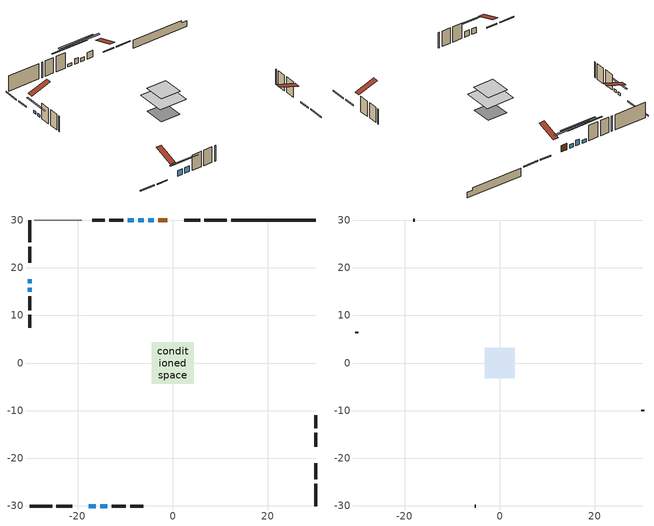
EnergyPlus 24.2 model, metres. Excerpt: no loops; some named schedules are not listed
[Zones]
conditioned space
 floor adiabatic (AdiabaticFloorConstruction): -4.38,-4.38 -4.38,4.38 4.38,4.38 4.38,-4.38 z3.03
 floor foundation (Slab1 construction): -3.08,-3.08 -3.08,3.08 3.08,3.08 3.08,-3.08 z-1.89
 wall outside (RimJoist1 construction): 11.34,30.05 6.66,30.05 / -30.05,-30.05 -25.36,-30.05 / -30.05,30.05 -30.05,25.36 / 30.05,-30.05 30.05,-25.36 z0.59:0.89
 wall outside (RimJoist2 construction): 5.73,30.05 2.39,30.05 / -24.44,-30.05 -21.1,-30.05 / -30.05,24.44 -30.05,21.1 / 30.05,-24.44 30.05,-21.1 z0.59:0.89
 wall outside (AdiabaticWallConstruction 1): -1.11,30.05 -3.06,30.05 z0.59:2.62
 wall outside (AdiabaticWallConstruction): -3.99,30.05 -5.15,30.05 z0.59:1.75; -30.05,17.6 -30.05,16.75 / -30.05,15.82 -30.05,14.96 z0.59:1.44; -17.6,-30.05 -16.14,-30.05 / -15.21,-30.05 -13.74,-30.05 z0.59:2.33; -6.08,30.05 -7.24,30.05 z0.59:2.3; -8.16,30.05 -9.43,30.05 z0.59:1.51
 wall outside (Wall1 construction): -10.36,30.05 -13.33,30.05 / -12.82,-30.05 -9.85,-30.05 / -30.05,14.04 -30.05,11.07 / 30.05,-17.6 30.05,-14.63 z0.59:5.47
 wall outside (Wall2 construction): -14.25,30.05 -16.94,30.05 / -8.92,-30.05 -6.23,-30.05 / -30.05,10.14 -30.05,7.45 / 30.05,-13.71 30.05,-11.02 z0.59:5.47
 wall foundation (FoundationWall1 construction): 12.27,30.05,-1.89 12.27,30.05,0.59 28.27,30.05,0.59 28.27,30.05,-0.06 30.05,30.05,-0.06 30.05,30.05,-1.89
 wall adiabatic (Wall4 construction): -19.08,30.05 -29.12,30.05 z0.59:5.47
 window (WindowConstruction): -3.99,30.05 -5.15,30.05 z0.59:1.75
 window (WindowConstruction 1): -30.05,17.6 -30.05,16.75 z0.59:1.44
 window (WindowConstruction 2): -17.6,-30.05 -16.14,-30.05 z0.59:2.33
 window (WindowConstruction 3): -6.08,30.05 -7.24,30.05 z0.59:2.3
 window (WindowConstruction 4): -30.05,15.82 -30.05,14.96 z0.59:1.44
 window (WindowConstruction 5): -15.21,-30.05 -13.75,-30.05 z0.59:2.33
 window (WindowConstruction 6): -8.17,30.05 -9.43,30.05 z0.59:1.5
 door (Door): -1.11,30.05 -3.06,30.05 z0.59:2.62
 ceiling adiabatic (AdiabaticFloorConstruction): 4.38,-4.38 4.38,4.38 -4.38,4.38 -4.38,-4.38 z3.03
attic - vented
 floor to conditioned space (Floor1 construction Reversed): -3.2,-3.2 -3.2,3.2 3.2,3.2 3.2,-3.2 z5.47
 wall outside (Wall3 construction): -17.87,30.05 -18.15,30.05 / -5.3,-30.05 -5.03,-30.05 / -30.05,6.52 -30.05,6.25 / 30.05,-10.09 30.05,-9.81 z0.59:5.47
 roof outside (Roof1 construction): -0.18,30.05,5.47 -0.18,23.82,7.54 1.46,23.82,7.54 1.46,30.05,5.47; -18.53,-30.05,5.47 -18.53,-23.82,7.54 -20.17,-23.82,7.54 -20.17,-30.05,5.47; -30.05,18.53,5.47 -23.82,18.53,7.54 -23.82,20.17,7.54 -30.05,20.17,5.47; 30.05,-18.53,5.47 23.82,-18.53,7.54 23.82,-20.17,7.54 30.05,-20.17,5.47
shading: -10.32,30.05 1.18,30.05 1.18,30.46 -10.32,30.46 z6.92; -30.05,14.05 -30.05,20.3 -30.46,20.3 -30.46,14.05 z4.14; -13.44,-30.05 -20.3,-30.05 -20.3,-30.46 -13.44,-30.46 z5.03; -12.41,30.05 -0.91,30.05 -0.91,30.46 -12.41,30.46 z7.47; -30.05,12.26 -30.05,18.52 -30.46,18.52 -30.46,12.26 z4.14; -11.04,-30.05 -17.91,-30.05 -17.91,-30.46 -11.04,-30.46 z5.03; -14.6,30.05 -3,30.05 -3,30.46 -14.6,30.46 z6.67
[Building]
Building 1: Terrain=Suburbs
[Site:Location]
Mont Joli AP_QC: Latitude {deg}=48.61; Longitude {deg}=-68.21; Time Zone {hr}=-5; Elevation {m}=52; Keep Site Location Information=Yes
[Site:GroundTemperature:Shallow]
-0.843868, -3.04892, -3.2255, -2.1791, 2.02165, 6.20283, 9.82768, 12.1239, 12.319, 10.4514, 6.91898, 2.86606
[Site:WaterMainsTemperature]
Calculation Method=Schedule; Temperature Schedule=mains temperature schedule
[Material] Roughness=Rough; Thermal Absorptance=0.9
Name | Thickness {m} | Conductivity {W/m-K} | Density {kg/m3} | Specific Heat {J/kg-K} | Solar Absorptance | Visible Absorptance
asphalt or fiberglass shingles | 0.00635 | 0.162714 | 1121.4 | 1465.45 | 0.4 | 0.4
ceiling loosefill ins | 0.0846667 | 0.0480833 | 16.02 | 1046.75 | 0.7 | 0.7
ceiling stud and cavity | 0.1397 | 0.0880546 | 65.682 | 1177.47 | 0.7 | 0.7
concrete 4.0 in. | 0.1016 | 1.803125 | 2242.8 | 837.4 | 0.7 | 0.7
concrete 8.0 in. | 0.2032 | 1.803125 | 2242.8 | 837.4 | 0.7 | 0.7
door material | 0.04445 | 0.0451087 | 512.64 | 1214.23 | 0.7 | 0.7
exterior vertical ins | 0.00184612 | 0.029427 | 32.04 | 1214.23 | 0.7 | 0.7
floor covering | 0.0127 | 0.0433444 | 54.468 | 1339.84 | 0.6 | 0.6
floor rigid ins; wall rigid ins | 0.512978 | 0.029427 | 32.04 | 1214.23 | 0.7 | 0.7
floor stud and cavity | 0.1397 | 1.75129 | 37.0049 | 1207.88 | 0.7 | 0.7
furniture material conditioned space 1 | 0.1524 | 0.115458 | 640.8 | 1214.23 | 0.6 | 0.6
gypsum board | 0.0127 | 0.160291 | 801 | 837.4 | 0.6 | 0.6
gypsum board 1 | 0.0127 | 0.160291 | 801 | 837.4 | 0.7 | 0.7
osb sheathing 0.5 in. | 0.0127 | 0.115458 | 512.64 | 1214.23 | 0.7 | 0.7
osb sheathing 0.5 in. 1 | 0.0127 | 0.115458 | 512.64 | 1214.23 | 0.4 | 0.4
osb sheathing 0.75 in. | 0.01905 | 0.115458 | 512.64 | 1214.23 | 0.7 | 0.7
osb sheathing 2.0 in. | 0.0508 | 0.115458 | 512.64 | 1214.23 | 0.7 | 0.7
rim joist rigid ins | 0.051816 | 0.029427 | 32.04 | 1214.23 | 0.7 | 0.7
rim joist stud and cavity | 0.0508 | 0.177588 | 50.32683 | 1063.81 | 0.6 | 0.6
rim joist stud and cavity 1 | 0.0508 | 0.0342808 | 125.044 | 1163.47 | 0.6 | 0.6
wall stud and cavity | 0.1397 | 0.0825581 | 139.0536 | 1170.24 | 0.7 | 0.7
wall stud and cavity 1 | 0.1397 | 0.0733934 | 139.0536 | 1170.24 | 0.7 | 0.7
wall stud and cavity 2 | 0.0889 | 6.9971 | 50.32683 | 1063.81 | 0.6 | 0.6
wall stud and cavity 3 | 0.1397 | 0.075306 | 139.0536 | 1170.24 | 0.7 | 0.7
wall stud and cavity 4 | 0.0889 | 0.380278 | 52.3479 | 1209.89 | 0.7 | 0.7
wall stud and cavity 5 | 0.0889 | 0.391764 | 83.0341 | 1211.67 | 0.7 | 0.7
wood siding | 0.0254 | 0.102417 | 544.68 | 1172.36 | 0.4 | 0.4
wood siding 1 | 0.00254 | 0.102417 | 544.68 | 1172.36 | 0.4 | 0.4
wood siding 2; wood siding 3; wood siding 4 | 0.0254 | 0.102417 | 544.68 | 1172.36 | 0.7 | 0.7
[WindowMaterial:SimpleGlazingSystem]
Name | U-Factor {W/m2-K} | Solar Heat Gain Coefficient
WindowMaterial | 1.94585 | 0.39
WindowMaterial 1 | 2.10086 | 0.36
WindowMaterial 2 | 1.81866 | 0.42
WindowMaterial 3 | 1.8726 | 0.41
WindowMaterial 4 | 1.989 | 0.38
[Construction]
AdiabaticFloorConstruction: floor stud and cavity, floor rigid ins, osb sheathing 0.75 in., floor covering
AdiabaticWallConstruction: wood siding 3, wall rigid ins, wall stud and cavity 4, gypsum board
AdiabaticWallConstruction 1: wood siding 4, wall rigid ins, wall stud and cavity 4, gypsum board
Door: door material
Floor1 construction Reversed: gypsum board, ceiling stud and cavity, ceiling loosefill ins
FoundationWall1 construction: concrete 8.0 in., gypsum board 1
furniture construction conditioned space 1: furniture material conditioned space 1
PartitionWallConstruction: gypsum board, wall stud and cavity 5, gypsum board
RimJoist1 construction: wood siding 2, rim joist stud and cavity
RimJoist2 construction: wood siding 2, rim joist rigid ins, osb sheathing 2.0 in., rim joist stud and cavity 1
Roof1 construction: asphalt or fiberglass shingles
Slab1 construction: concrete 4.0 in.
Wall1 construction: wood siding, osb sheathing 0.5 in., wall stud and cavity, gypsum board
Wall2 construction: wood siding, osb sheathing 0.5 in., wall stud and cavity 1, gypsum board
Wall3 construction: wood siding 1, wall stud and cavity 2
Wall4 construction: osb sheathing 0.5 in. 1, wall stud and cavity 3, gypsum board
WindowConstruction: WindowMaterial
WindowConstruction 1; WindowConstruction 4: WindowMaterial 1
WindowConstruction 2; WindowConstruction 5: WindowMaterial 2
WindowConstruction 3: WindowMaterial 3
WindowConstruction 6: WindowMaterial 4
[Zone] Multiplier=1; Part of Total Floor Area=Yes
Name | Volume {m3}
attic - vented | 13.8213
conditioned space | 300.6
[Space]
Name | Zone | Volume {m3}
attic - vented 1 | attic - vented | 13.8213
conditioned space 1 | conditioned space | 300.6
[ZoneInfiltration:EffectiveLeakageArea]
infil attic - vented 1: Zone or Space=attic - vented 1; Schedule=Always On Discrete; Effective Air Leakage Area {cm2}=1425.04; Stack Coefficient=0.000483633; Wind Coefficient=1.48586e-05
[ZoneMixing]
whole house fan mix: Zone or Space=attic - vented; Schedule=Always On Continuous; Design Flow Rate Calculation Method=Flow/Zone; Design Flow Rate {m3/s}=0; Source Zone or Space=conditioned space
[SurfaceProperty:ExposedFoundationPerimeter]
Slab1: Exposed Perimeter Calculation Method=TotalExposedPerimeter; Total Exposed Perimeter {m}=17.779
[InternalMass] Zone or ZoneList=conditioned space; Space or SpaceList=conditioned space 1
Name | Construction | Surface Area {m2}
furniture mass conditioned space 1 | furniture construction conditioned space 1 | 45.88
partition wall mass | PartitionWallConstruction | 114.7
[Lights]
interior lighting: Zone or ZoneList or Space or SpaceList=conditioned space 1; Schedule=interior lighting schedule; Design Level Calculation Method=LightingLevel; Lighting Level {W}=343.2; Return Air Fraction=0; Fraction Radiant=0.6; Fraction Visible=0.2; Fraction Replaceable=1
[People]
occupants: Zone or ZoneList or Space or SpaceList=conditioned space 1; Number of People Schedule=occupants schedule; Number of People Calculation Method=People; Number of People=3; Fraction Radiant=0.314171; Sensible Heat Fraction=0.56303; Activity Level Schedule=occupants activity schedule; Carbon Dioxide Generation Rate {m3/s-W}=0; Enable ASHRAE 55 Comfort Warnings=No; Mean Radiant Temperature Calculation Type=EnclosureAveraged
[ElectricEquipment] Zone or ZoneList or Space or SpaceList=conditioned space 1; Design Level Calculation Method=EquipmentLevel
Name | Schedule | Design Level {W} | Fraction Latent | Fraction Radiant | Fraction Lost
clothes dryer | clothes dryer schedule | 140.772 | 0.015 | 0.081 | 0.85
clothes washer | clothes washer schedule | 32.1985 | 0.03 | 0.162 | 0.7
cooking range | cooking range schedule | 208.969 | 0.08 | 0.432 | 0.2
dishwasher | dishwasher schedule | 66.8632 | 0.3 | 0.18 | 0.4
fridge | fridge schedule | 72.9452 | 0 | 0.6 | 0
mech vent bath fan 0 | mech vent bath fan 0 schedule | 50.2 | 0 | 0 | 1
mech vent bath fan 1 | mech vent bath fan 1 schedule | 50.2 | 0 | 0 | 1
mech vent house fan | mech vent house fan schedule | 19.9167 | 0 | 0 | 0.5
mech vent house fan cfis | mech vent house fan cfis schedule | 0 | 0 | 0 | 0
mech vent range fan 0 | mech vent range fan 0 schedule | 57 | 0 | 0 | 1
misc plug loads | misc plug loads schedule | 494.7 | 0.045 | 0.513 | 0.1
whole house fan | Always On Discrete | 0 | 0 | 0 | 1
[OtherEquipment] Zone or ZoneList or Space or SpaceList=conditioned space 1; Design Level Calculation Method=EquipmentLevel
Name | Fuel Type | Schedule | Design Level {W} | Fraction Latent | Fraction Radiant | Fraction Lost
clothes dryer 1 | Electricity | clothes dryer schedule | 0 | 0.015 | 0.081 | 0.85
cooking range 1 | Electricity | cooking range schedule | 0 | 0.08 | 0.432 | 0.2
general water use latent | None | general water use schedule | 59.3978 | 1 | 0 | 0
general water use sensible | None | general water use schedule | -58.539 | 0 | 0.6 | 0
mech vent house fan latent load | None | Always On Discrete | 0 | 1 | 0 | 0
mech vent house fan sensible load | None | Always On Discrete | 0 | 0 | 0 | 0
water heater energy adjustment1 | Electricity | Always On Discrete | 0.01 | 0 | 0 | 1
[ZoneInfiltration:DesignFlowRate] Zone or ZoneList or Space or SpaceList=conditioned space 1; Schedule=Always On Discrete; Design Flow Rate Calculation Method=Flow/Zone; Design Flow Rate {m3/s}=0
infil flow; natural vent flow; whole house fan flow
[ZoneControl:Thermostat]
conditioned space Thermostat: Zone or ZoneList=conditioned space; Control Type Schedule=conditioned space Thermostat Schedule; Control 1=conditioned space temperature setpoint; Temperature Difference Between Cutout And Setpoint {deltaC}=0
[ZoneHVAC:Baseboard:Convective:Electric]
electric baseboard: Availability Schedule=Always On Discrete; Heating Design Capacity {W}=8167.6; Efficiency=1
[Zone equipment]
conditioned space: electric baseboard
[Foundation:Kiva]
Foundation Kiva 1: Initial Indoor Air Temperature {C}=18; Wall Height Above Grade {m}=0.590001; Wall Depth Below Slab {m}=0.2032; Custom Block Material Name 1=exterior vertical ins; Custom Block Depth 1 {m}=2.48001; Custom Block X Position 1 {m}=0.2159; Custom Block Z Position 1 {m}=0
[Foundation:Kiva:Settings]
Soil Conductivity {W/m-K}=0.849921; Soil Density {kg/m3}=1842.3; Soil Specific Heat {J/kg-K}=418.7; Ground Solar Absorptivity=0.9; Ground Thermal Absorptivity=0.9; Ground Surface Roughness {m}=0.03; Far-Field Width {m}=40; Deep-Ground Boundary Condition=ZeroFlux; Deep-Ground Depth {m}=40; Minimum Cell Dimension {m}=0.2; Maximum Cell Growth Coefficient=3; Simulation Timestep=Timestep
[Exterior:Lights]
exterior lighting: Schedule=exterior lighting schedule; Design Level {W}=75.6
[EnergyManagementSystem:GlobalVariable]
infil_program_Qfan
infil_program_Qinf
natural_vent_program_Qnv
natural_vent_program_Qwhf
[EnergyManagementSystem:Sensor]
Name | Output:Variable or Output:Meter Index Key | Output:Variable or Output:Meter
airflow_gain | infil flow | Infiltration Sensible Heat Gain Energy
airflow_gain_1 | natural vent flow | Infiltration Sensible Heat Gain Energy
airflow_gain_2 | whole house fan flow | Infiltration Sensible Heat Gain Energy
airflow_loss | infil flow | Infiltration Sensible Heat Loss Energy
airflow_loss_1 | natural vent flow | Infiltration Sensible Heat Loss Energy
airflow_loss_2 | whole house fan flow | Infiltration Sensible Heat Loss Energy
clg_load_cond |  | Cooling:EnergyTransfer:Zone:CONDITIONED SPACE
clg_sp_s; clg_sp_s_1 | cooling setpoint | Schedule Value
clothes_dryer_exhaust_0_sch_s | clothes dryer exhaust 0 schedule | Schedule Value
conditioned_space_clg_unmet_s | conditioned space | Zone Cooling Setpoint Not Met Time
conditioned_space_htg_unmet_s | conditioned space | Zone Heating Setpoint Not Met Time
cool_season | cooling season schedule | Schedule Value
fridge_tin_s | conditioned space | Zone Mean Air Temperature
htg_load_cond |  | Heating:EnergyTransfer:Zone:CONDITIONED SPACE
htg_sp_s; htg_sp_s_1 | heating setpoint | Schedule Value
ig_ee_conv | clothes dryer | Electric Equipment Convective Heating Energy
ig_ee_conv_2 | cooking range | Electric Equipment Convective Heating Energy
ig_ee_conv_4 | fridge | Electric Equipment Convective Heating Energy
ig_ee_conv_5 | misc plug loads | Electric Equipment Convective Heating Energy
ig_ee_conv_6 | whole house fan | Electric Equipment Convective Heating Energy
ig_ee_rad | clothes dryer | Electric Equipment Radiant Heating Energy
ig_ee_rad_2 | cooking range | Electric Equipment Radiant Heating Energy
ig_ee_rad_4 | fridge | Electric Equipment Radiant Heating Energy
ig_ee_rad_5 | misc plug loads | Electric Equipment Radiant Heating Energy
ig_ee_rad_6 | whole house fan | Electric Equipment Radiant Heating Energy
ig_lgt_conv | interior lighting | Lights Convective Heating Energy
ig_lgt_rad | interior lighting | Lights Radiant Heating Energy
ig_lgt_vis | interior lighting | Lights Visible Radiation Heating Energy
ig_oe_conv | clothes dryer 1 | Other Equipment Convective Heating Energy
ig_oe_conv_1 | cooking range 1 | Other Equipment Convective Heating Energy
ig_oe_conv_2 | general water use latent | Other Equipment Convective Heating Energy
ig_oe_conv_3 | general water use sensible | Other Equipment Convective Heating Energy
ig_oe_conv_4 | water heater energy adjustment1 | Other Equipment Convective Heating Energy
ig_oe_rad | clothes dryer 1 | Other Equipment Radiant Heating Energy
ig_oe_rad_1 | cooking range 1 | Other Equipment Radiant Heating Energy
ig_oe_rad_2 | general water use latent | Other Equipment Radiant Heating Energy
ig_oe_rad_3 | general water use sensible | Other Equipment Radiant Heating Energy
ig_oe_rad_4 | water heater energy adjustment1 | Other Equipment Radiant Heating Energy
ig_ppl_conv | occupants | People Convective Heating Energy
ig_ppl_rad | occupants | People Radiant Heating Energy
im_conv | furniture mass conditioned space 1 | Surface Inside Face Convection Heat Gain Energy
im_conv_1 | partition wall mass | Surface Inside Face Convection Heat Gain Energy
im_ig | furniture mass conditioned space 1 | Surface Inside Face Internal Gains Radiation Heat Gain Energy
im_ig_1 | partition wall mass | Surface Inside Face Internal Gains Radiation Heat Gain Energy
im_lgt | furniture mass conditioned space 1 | Surface Inside Face Lights Radiation Heat Gain Energy
im_lgt_1 | partition wall mass | Surface Inside Face Lights Radiation Heat Gain Energy
im_sol | furniture mass conditioned space 1 | Surface Inside Face Solar Radiation Heat Gain Energy
im_sol_1 | partition wall mass | Surface Inside Face Solar Radiation Heat Gain Energy
im_surf | furniture mass conditioned space 1 | Surface Inside Face Net Surface Thermal Radiation Heat Gain Energy
im_surf_1 | partition wall mass | Surface Inside Face Net Surface Thermal Radiation Heat Gain Energy
mech_vent_bath_fan_0_sch_s | mech vent bath fan 0 schedule | Schedule Value
mech_vent_bath_fan_1_sch_s | mech vent bath fan 1 schedule | Schedule Value
mech_vent_range_fan_0_sch_s | mech vent range fan 0 schedule | Schedule Value
mv_conv | mech vent bath fan 0 | Electric Equipment Convective Heating Energy
mv_conv_1 | mech vent bath fan 1 | Electric Equipment Convective Heating Energy
mv_conv_2 | mech vent house fan | Electric Equipment Convective Heating Energy
mv_conv_3 | mech vent house fan cfis | Electric Equipment Convective Heating Energy
mv_conv_4 | mech vent range fan 0 | Electric Equipment Convective Heating Energy
mv_conv_5 | mech vent house fan latent load | Other Equipment Convective Heating Energy
mv_conv_6 | mech vent house fan sensible load | Other Equipment Convective Heating Energy
mv_rad | mech vent bath fan 0 | Electric Equipment Radiant Heating Energy
mv_rad_1 | mech vent bath fan 1 | Electric Equipment Radiant Heating Energy
mv_rad_2 | mech vent house fan | Electric Equipment Radiant Heating Energy
mv_rad_3 | mech vent house fan cfis | Electric Equipment Radiant Heating Energy
mv_rad_4 | mech vent range fan 0 | Electric Equipment Radiant Heating Energy
mv_rad_5 | mech vent house fan latent load | Other Equipment Radiant Heating Energy
mv_rad_6 | mech vent house fan sensible load | Other Equipment Radiant Heating Energy
natural_vent_s | natural vent schedule | Schedule Value
out_pb_s |  | Site Outdoor Air Barometric Pressure
out_wt_s |  | Site Outdoor Air Humidity Ratio
site_vw_s |  | Site Wind Speed
ss_back_out | Window1 | Surface Window Shortwave from Zone Back Out Window Heat Transfer Rate
ss_back_out_1 | Window2 | Surface Window Shortwave from Zone Back Out Window Heat Transfer Rate
ss_back_out_2 | Window3 | Surface Window Shortwave from Zone Back Out Window Heat Transfer Rate
ss_back_out_3 | Window4 | Surface Window Shortwave from Zone Back Out Window Heat Transfer Rate
ss_back_out_4 | Window5 | Surface Window Shortwave from Zone Back Out Window Heat Transfer Rate
ss_back_out_5 | Window6 | Surface Window Shortwave from Zone Back Out Window Heat Transfer Rate
ss_back_out_6 | Window7 | Surface Window Shortwave from Zone Back Out Window Heat Transfer Rate
ss_conv | Door1 | Surface Inside Face Convection Heat Gain Energy
ss_conv_1 | Window1 | Surface Inside Face Convection Heat Gain Energy
ss_conv_2 | Window2 | Surface Inside Face Convection Heat Gain Energy
ss_conv_3 | Window3 | Surface Inside Face Convection Heat Gain Energy
ss_conv_4 | Window4 | Surface Inside Face Convection Heat Gain Energy
ss_conv_5 | Window5 | Surface Inside Face Convection Heat Gain Energy
ss_conv_6 | Window6 | Surface Inside Face Convection Heat Gain Energy
ss_conv_7 | Window7 | Surface Inside Face Convection Heat Gain Energy
ss_ig | Door1 | Surface Inside Face Internal Gains Radiation Heat Gain Energy
ss_ig_1 | Window1 | Surface Inside Face Internal Gains Radiation Heat Gain Energy
ss_ig_2 | Window2 | Surface Inside Face Internal Gains Radiation Heat Gain Energy
ss_ig_3 | Window3 | Surface Inside Face Internal Gains Radiation Heat Gain Energy
ss_ig_4 | Window4 | Surface Inside Face Internal Gains Radiation Heat Gain Energy
ss_ig_5 | Window5 | Surface Inside Face Internal Gains Radiation Heat Gain Energy
ss_ig_6 | Window6 | Surface Inside Face Internal Gains Radiation Heat Gain Energy
ss_ig_7 | Window7 | Surface Inside Face Internal Gains Radiation Heat Gain Energy
ss_lgt | Door1 | Surface Inside Face Lights Radiation Heat Gain Energy
ss_sol | Door1 | Surface Inside Face Solar Radiation Heat Gain Energy
ss_surf | Door1 | Surface Inside Face Net Surface Thermal Radiation Heat Gain Energy
ss_surf_1 | Window1 | Surface Inside Face Net Surface Thermal Radiation Heat Gain Energy
ss_surf_2 | Window2 | Surface Inside Face Net Surface Thermal Radiation Heat Gain Energy
ss_surf_3 | Window3 | Surface Inside Face Net Surface Thermal Radiation Heat Gain Energy
ss_surf_4 | Window4 | Surface Inside Face Net Surface Thermal Radiation Heat Gain Energy
ss_surf_5 | Window5 | Surface Inside Face Net Surface Thermal Radiation Heat Gain Energy
ss_surf_6 | Window6 | Surface Inside Face Net Surface Thermal Radiation Heat Gain Energy
ss_surf_7 | Window7 | Surface Inside Face Net Surface Thermal Radiation Heat Gain Energy
ss_trans_in | Window1 | Surface Window Transmitted Solar Radiation Rate
ss_trans_in_1 | Window2 | Surface Window Transmitted Solar Radiation Rate
ss_trans_in_2 | Window3 | Surface Window Transmitted Solar Radiation Rate
ss_trans_in_3 | Window4 | Surface Window Transmitted Solar Radiation Rate
ss_trans_in_4 | Window5 | Surface Window Transmitted Solar Radiation Rate
ss_trans_in_5 | Window6 | Surface Window Transmitted Solar Radiation Rate
ss_trans_in_6 | Window7 | Surface Window Transmitted Solar Radiation Rate
ss_trans_out | Window1 | Surface Inside Face Initial Transmitted Diffuse Transmitted Out Window Solar Radiation Rate
ss_trans_out_1 | Window2 | Surface Inside Face Initial Transmitted Diffuse Transmitted Out Window Solar Radiation Rate
ss_trans_out_2 | Window3 | Surface Inside Face Initial Transmitted Diffuse Transmitted Out Window Solar Radiation Rate
ss_trans_out_3 | Window4 | Surface Inside Face Initial Transmitted Diffuse Transmitted Out Window Solar Radiation Rate
ss_trans_out_4 | Window5 | Surface Inside Face Initial Transmitted Diffuse Transmitted Out Window Solar Radiation Rate
ss_trans_out_5 | Window6 | Surface Inside Face Initial Transmitted Diffuse Transmitted Out Window Solar Radiation Rate
ss_trans_out_6 | Window7 | Surface Inside Face Initial Transmitted Diffuse Transmitted Out Window Solar Radiation Rate
s_conv | Floor1 | Surface Inside Face Convection Heat Gain Energy
s_conv_1 | FoundationWall1 | Surface Inside Face Convection Heat Gain Energy
s_conv_10 | RimJoist2:270 | Surface Inside Face Convection Heat Gain Energy
s_conv_11 | RimJoist2:90 | Surface Inside Face Convection Heat Gain Energy
s_conv_12 | Slab1 | Surface Inside Face Convection Heat Gain Energy
s_conv_13 | Wall1:0 | Surface Inside Face Convection Heat Gain Energy
s_conv_14 | Wall1:180 | Surface Inside Face Convection Heat Gain Energy
s_conv_15 | Wall1:270 | Surface Inside Face Convection Heat Gain Energy
s_conv_16 | Wall1:90 | Surface Inside Face Convection Heat Gain Energy
s_conv_17 | Wall2:0 | Surface Inside Face Convection Heat Gain Energy
s_conv_18 | Wall2:180 | Surface Inside Face Convection Heat Gain Energy
s_conv_19 | Wall2:270 | Surface Inside Face Convection Heat Gain Energy
s_conv_2 | inferred conditioned ceiling | Surface Inside Face Convection Heat Gain Energy
s_conv_20 | Wall2:90 | Surface Inside Face Convection Heat Gain Energy
s_conv_21 | Wall4 | Surface Inside Face Convection Heat Gain Energy
s_conv_3 | inferred conditioned floor | Surface Inside Face Convection Heat Gain Energy
s_conv_4 | RimJoist1:0 | Surface Inside Face Convection Heat Gain Energy
s_conv_5 | RimJoist1:180 | Surface Inside Face Convection Heat Gain Energy
s_conv_6 | RimJoist1:270 | Surface Inside Face Convection Heat Gain Energy
s_conv_7 | RimJoist1:90 | Surface Inside Face Convection Heat Gain Energy
s_conv_8 | RimJoist2:0 | Surface Inside Face Convection Heat Gain Energy
s_conv_9 | RimJoist2:180 | Surface Inside Face Convection Heat Gain Energy
s_ig | Floor1 | Surface Inside Face Internal Gains Radiation Heat Gain Energy
s_ig_1 | FoundationWall1 | Surface Inside Face Internal Gains Radiation Heat Gain Energy
s_ig_10 | RimJoist2:270 | Surface Inside Face Internal Gains Radiation Heat Gain Energy
s_ig_11 | RimJoist2:90 | Surface Inside Face Internal Gains Radiation Heat Gain Energy
s_ig_12 | Slab1 | Surface Inside Face Internal Gains Radiation Heat Gain Energy
s_ig_13 | Wall1:0 | Surface Inside Face Internal Gains Radiation Heat Gain Energy
s_ig_14 | Wall1:180 | Surface Inside Face Internal Gains Radiation Heat Gain Energy
s_ig_15 | Wall1:270 | Surface Inside Face Internal Gains Radiation Heat Gain Energy
s_ig_16 | Wall1:90 | Surface Inside Face Internal Gains Radiation Heat Gain Energy
s_ig_17 | Wall2:0 | Surface Inside Face Internal Gains Radiation Heat Gain Energy
s_ig_18 | Wall2:180 | Surface Inside Face Internal Gains Radiation Heat Gain Energy
s_ig_19 | Wall2:270 | Surface Inside Face Internal Gains Radiation Heat Gain Energy
s_ig_2 | inferred conditioned ceiling | Surface Inside Face Internal Gains Radiation Heat Gain Energy
s_ig_20 | Wall2:90 | Surface Inside Face Internal Gains Radiation Heat Gain Energy
s_ig_21 | Wall4 | Surface Inside Face Internal Gains Radiation Heat Gain Energy
s_ig_3 | inferred conditioned floor | Surface Inside Face Internal Gains Radiation Heat Gain Energy
s_ig_4 | RimJoist1:0 | Surface Inside Face Internal Gains Radiation Heat Gain Energy
s_ig_5 | RimJoist1:180 | Surface Inside Face Internal Gains Radiation Heat Gain Energy
s_ig_6 | RimJoist1:270 | Surface Inside Face Internal Gains Radiation Heat Gain Energy
